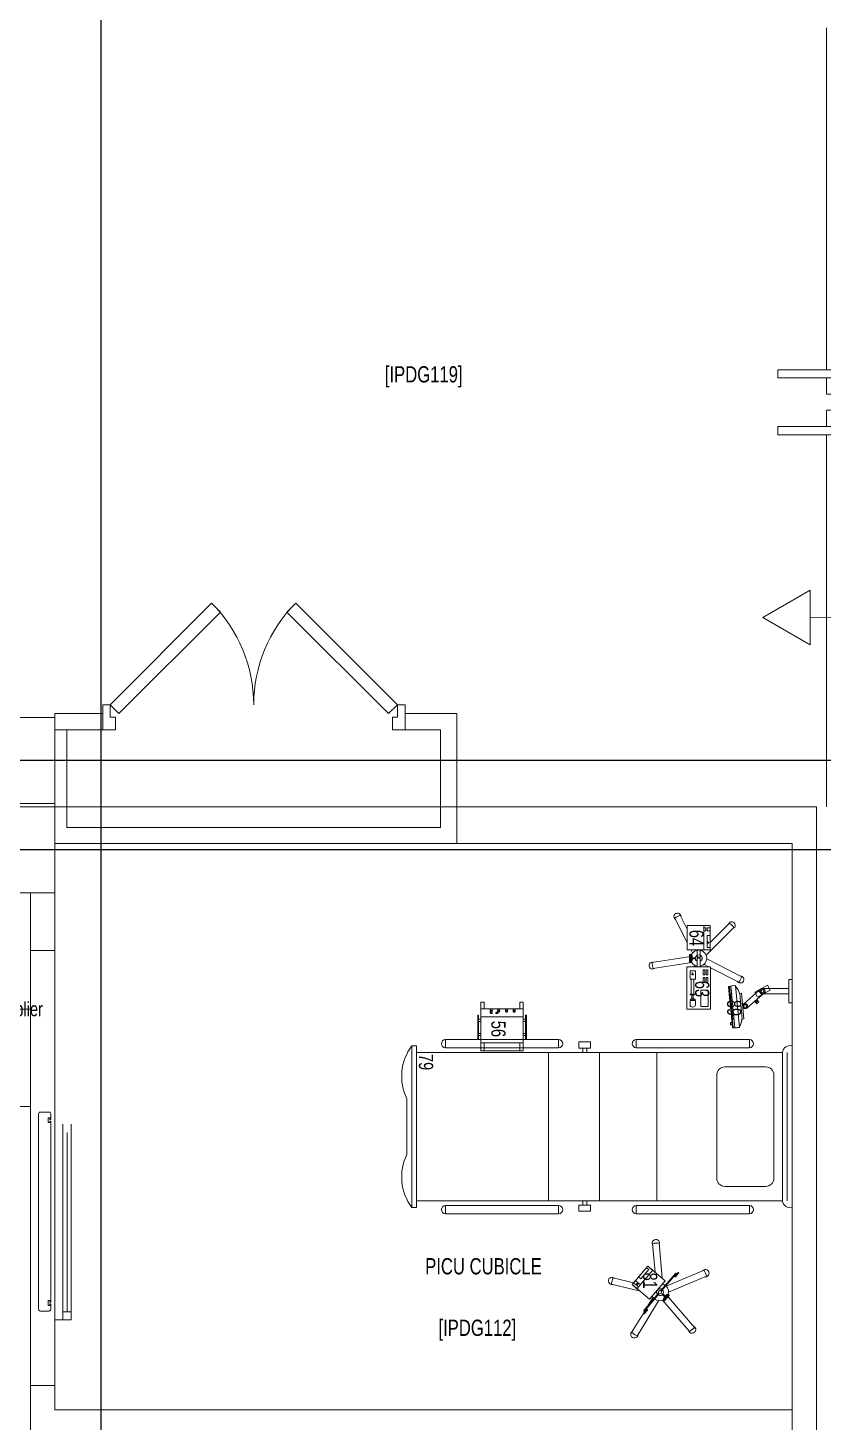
# Model space of a CAD drawing. Header units: metres. Extents: x -18745 to 220762, y -1579758 to -1356048.
# Drawn here: x 107912 to 112808, y -1400610 to -1392028 of the extents above; entities that cross this region are included whole.
import ezdxf
from ezdxf import colors
from ezdxf.entities.mleader import LeaderData, LeaderLine
from ezdxf.math import Vec2, Vec3

# ---------------------------------------------------------------- set-up
doc = ezdxf.new("R2010")
doc.units = ezdxf.units.M
doc.linetypes.add('DASHED2', pattern=[0.375, 0.25, -0.125])
doc.layers.get('0').update_dxf_attribs({"lineweight": 0})
for name, color, linetype, lineweight in [('A-100 - Copy$0$01-Ground Floor$0$RE.A-opening-wood-door', 8, 'Continuous', 0), ('A-100 - Copy$0$72_EGR_BASE_PRIMITIVE', 8, 'Continuous', 0), ('A-100 - Copy$0$72_EGR_BASE_TEXT', 8, 'Continuous', 0), ('A-100 - Copy$0$Aluminum', 8, 'Continuous', 0), ('A-100 - Copy$0$Medical Equipment and Furniture', 8, 'Continuous', 0), ('A-100 - Copy$0$Medical Equipment and Furniture1', 8, 'Continuous', 5), ('A-100 - Copy$0$Medical Equipment and Furniture2', 8, 'Continuous', 13), ('A-100 - Copy$0$Proj', 8, 'Continuous', 0), ('A-100 - Copy$0$Structure', 8, 'Continuous', 9), ('A-100 - Copy$0$Walls', 8, 'Continuous', 0), ('A-100 - Copy$0$Wooden Joinery', 8, 'Continuous', 0), ('E-GRND', 94, 'DASHED2', 40)]:
    doc.layers.add(name, color=color, linetype=linetype, lineweight=lineweight)
doc.layers.add('A-100 - Copy$0$axes', color=8, linetype='Continuous')
doc.styles.add('A-100 - Copy$0$list_ghTextstyle', font='romans.shx', dxfattribs={"height": 0.25})
doc.styles.add('A-100 - Copy$0$X3G_ENTITY_257CFD', font='swisscl.ttf', dxfattribs={"height": 200})
doc.styles.add('A-100 - Copy$0$X3G_ENTITY_2587EA', font='swisscl.ttf', dxfattribs={"height": 200})
doc.styles.add('ROMANS', font='romans.shx', dxfattribs={"width": 0.85})

# ---------------------------------------------------------------- blocks, each defined once
blk = doc.blocks.new('A-100 - Copy$0$IC.1')
at = {"layer": 'A-100 - Copy$0$Medical Equipment and Furniture1'}
for p, q in [((42.4872, -10.88), (41.4928, -10.88)), ((42.4472, -10.91), (41.5328, -10.91)), ((42.4472, -10.91), (41.5328, -10.91)), ((42.4472, -10.91), (41.5328, -10.91)), ((41.5328, -10.94), (41.5328, -13.1914)), ((42.4472, -10.94), (41.5328, -10.94)), ((42.4472, -13.1914), (42.4472, -10.94)), ((41.6224, -11.0423), (41.6224, -11.2937)), ((42.3077, -10.9923), (41.6724, -10.9923)), ((42.3577, -11.2937), (42.3577, -11.0423)), ((41.4542, -11.1429), (41.4542, -11.8396)), ((41.4542, -11.1429), (41.5042, -11.1429)), ((41.5042, -11.1429), (41.5042, -11.8396)), ((42.4759, -11.1429), (42.5259, -11.1429)), ((42.4759, -11.8396), (42.4759, -11.1429)), ((42.5259, -11.8396), (42.5259, -11.1429)), ((42.3077, -11.3437), (41.6724, -11.3437)), ((41.5328, -11.7137), (42.4472, -11.7137)), ((41.4542, -11.8396), (41.5042, -11.8396)), ((42.4759, -11.8396), (42.5259, -11.8396)), ((41.5328, -12.0657), (42.4472, -12.0657)), ((41.4542, -12.3172), (41.4542, -13.0139)), ((41.4542, -12.3172), (41.5042, -12.3172)), ((41.5042, -12.3172), (41.5042, -13.0139)), ((42.4759, -12.3172), (42.5259, -12.3172)), ((42.4759, -13.0139), (42.4759, -12.3172)), ((42.5259, -13.0139), (42.5259, -12.3172)), ((41.5328, -12.3807), (42.4472, -12.3807)), ((41.4542, -13.0139), (41.5042, -13.0139)), ((42.4759, -13.0139), (42.5259, -13.0139)), ((41.4928, -13.1914), (42.4872, -13.1914)), ((41.4928, -13.2214), (41.4928, -13.1914)), ((42.4872, -13.2214), (42.4872, -13.1914)), ((41.4928, -13.2214), (42.4872, -13.2214)), ((41.8192, -13.2514), (42.1609, -13.2514))]:
    blk.add_line(p, q, dxfattribs=at)
for points in [[(41.4689, -12.1927), (41.4689, -12.1212), (41.5064, -12.1212), (41.5064, -12.1927)], [(41.5064, -12.1674), (41.5064, -12.1434), (41.5328, -12.1434), (41.5328, -12.1674)], [(42.4737, -12.1674), (42.4737, -12.1434), (42.4472, -12.1434), (42.4472, -12.1674)], [(42.5112, -12.1927), (42.5112, -12.1212), (42.4737, -12.1212), (42.4737, -12.1927)]]:
    blk.add_lwpolyline(points, close=True, dxfattribs=at)
for centre, radius, start, end in [((41.539, -10.8926), 0.0478, 164.74006, 262.64007), ((42.4411, -10.8926), 0.0478, 277.35993, 15.25994), ((41.6724, -11.0423), 0.05, 90, 180), ((42.3077, -11.0423), 0.05, 0, 90), ((41.4792, -11.1429), 0.025, 0, 180), ((42.5009, -11.1429), 0.025, 0, 180), ((41.6724, -11.2937), 0.05, 180, 270), ((42.3077, -11.2937), 0.05, 270, 0), ((41.4792, -11.8396), 0.025, 180, 0), ((42.5009, -11.8396), 0.025, 180, 0), ((41.4792, -12.3172), 0.025, 0, 180), ((42.5009, -12.3172), 0.025, 0, 180), ((41.4792, -13.0139), 0.025, 180, 0), ((42.5009, -13.0139), 0.025, 180, 0), ((41.6806, -12.9691), 0.3145, 233.34878, 296.14643), ((42.2995, -12.9691), 0.3145, 243.85357, 306.65122)]:
    blk.add_arc(centre, radius, start, end, dxfattribs=at)
blk = doc.blocks.new('A-100 - Copy$0$Syringe')
at = {"layer": 'A-100 - Copy$0$Medical Equipment and Furniture2'}
for points in [[(42.9739, -11.5277), (42.7139, -11.5277), (42.7139, -11.3827), (42.9739, -11.3827), (42.9739, -11.5277)], [(42.7384, -11.5086), (42.7658, -11.5086), (42.7658, -11.475), (42.7384, -11.475)], [(42.779, -11.4899), (42.779, -11.487), (42.7748, -11.487), (42.7748, -11.5), (42.779, -11.5), (42.779, -11.497)], [(42.8023, -11.4899), (42.779, -11.4899)], [(42.779, -11.497), (42.8023, -11.497)], [(42.8055, -11.4851), (42.8055, -11.48), (42.8023, -11.48), (42.8023, -11.5069), (42.8055, -11.5069), (42.8055, -11.5019)], [(42.8055, -11.5019), (42.8984, -11.5019), (42.8984, -11.4851), (42.8055, -11.4851)], [(42.8055, -11.4899), (42.8055, -11.497)], [(42.8055, -11.497), (42.8055, -11.4899)], [(42.8055, -11.497), (42.8055, -11.4899)]]:
    blk.add_lwpolyline(points, dxfattribs=at)
for points in [[(42.8312, -11.3974), (42.7289, -11.3974), (42.7289, -11.4415), (42.8312, -11.4415)], [(42.9073, -11.3985), (42.8765, -11.3985), (42.8765, -11.4091), (42.9073, -11.4091)], [(42.956, -11.3985), (42.9252, -11.3985), (42.9252, -11.4091), (42.956, -11.4091)], [(42.7748, -11.487), (42.7658, -11.487), (42.7658, -11.4777), (42.7748, -11.4777)], [(42.7748, -11.4967), (42.7658, -11.4967), (42.7658, -11.5059), (42.7748, -11.5059)], [(42.9073, -11.4175), (42.8765, -11.4175), (42.8765, -11.4281), (42.9073, -11.4281)], [(42.9498, -11.475), (42.8984, -11.475), (42.8984, -11.5086), (42.9498, -11.5086)], [(42.956, -11.4175), (42.9252, -11.4175), (42.9252, -11.4281), (42.956, -11.4281)]]:
    blk.add_lwpolyline(points, close=True, dxfattribs=at)
at = {"layer": 'A-100 - Copy$0$Medical Equipment and Furniture2', "extrusion": (0, 0, -1)}
blk.add_ellipse((42.7384, -11.4918), major_axis=(0, 0.0168), ratio=0.733735, start_param=3.141593, end_param=6.283185, dxfattribs=at)
blk = doc.blocks.new('A-100 - Copy$0$Infusion')
at = {"layer": 'A-100 - Copy$0$Medical Equipment and Furniture2'}
for points in [[(43.0793, -11.3852), (43.0793, -11.5252), (43.2293, -11.5252), (43.2293, -11.3852), (43.0793, -11.3852)], [(43.1962, -11.4242), (43.1962, -11.4114), (43.215, -11.4114), (43.215, -11.4242)]]:
    blk.add_lwpolyline(points, dxfattribs=at)
for points in [[(43.0793, -11.3852), (43.0793, -11.4242), (43.2293, -11.4242), (43.2293, -11.3852)], [(43.0927, -11.3852), (43.0927, -11.404), (43.1673, -11.404), (43.1673, -11.3852)], [(43.1962, -11.3852), (43.1962, -11.4027), (43.215, -11.4027), (43.215, -11.3852)]]:
    blk.add_lwpolyline(points, close=True, dxfattribs=at)
blk = doc.blocks.new('A-100 - Copy$0$Infusion Syringe')
at = {"layer": 'A-100 - Copy$0$Medical Equipment and Furniture1'}
for p, q in [((42.9683, -11.3827), (42.8788, -11.2071)), ((43.0225, -11.4053), (42.9127, -11.1899)), ((43.0459, -11.409), (43.2169, -11.238)), ((43.1234, -11.3852), (43.2437, -11.2649)), ((42.9886, -11.4225), (42.9765, -11.3988)), ((43.0006, -11.498), (42.9627, -11.7368)), ((42.9753, -11.4431), (42.9739, -11.4433)), ((42.9838, -11.4812), (42.9765, -11.4824)), ((43.0124, -11.4411), (43.017, -11.4365)), ((43.0234, -11.4354), (43.017, -11.4365)), ((43.0175, -11.473), (43.0233, -11.476)), ((43.0297, -11.4749), (43.0233, -11.476)), ((43.0357, -11.4374), (43.0414, -11.4403)), ((43.0407, -11.4693), (43.0453, -11.4647)), ((43.0444, -11.4461), (43.0414, -11.4403)), ((43.0463, -11.4583), (43.0453, -11.4647)), ((43.0592, -11.4932), (43.0766, -11.502)), ((43.0728, -11.4359), (43.0766, -11.432)), ((43.0791, -11.4595), (43.0793, -11.4596)), ((43.0381, -11.5039), (43.0003, -11.7427)), ((43.1221, -11.5252), (43.2746, -11.6029)), ((43.2058, -11.5252), (43.2919, -11.5691))]:
    blk.add_line(p, q, dxfattribs=at)
for points in [[(43.0266, -11.4455), (43.0266, -11.4649), (42.9739, -11.4649), (42.9739, -11.4455)], [(43.043, -11.4963), (43.043, -11.5009), (43.0102, -11.5009), (43.0102, -11.4963)], [(43.0266, -11.4455), (43.0266, -11.4649), (43.0793, -11.4649), (43.0793, -11.4455)]]:
    blk.add_lwpolyline(points, close=True, dxfattribs=at)
for points in [[(43.0302, -11.4759), (43.0302, -11.4963), (43.0229, -11.4963), (43.0229, -11.4759)], [(43.0046, -11.5009), (43.0485, -11.5009)], [(43.0485, -11.5116), (43.0046, -11.5116)]]:
    blk.add_lwpolyline(points, dxfattribs=at)
for centre, radius, start, end in [((42.8958, -11.1985), 0.0214, 359.73396, 234.26604), ((43.0266, -11.4552), 0.2881, 113.21872, 120.78128), ((43.2303, -11.2515), 0.0214, 287.73396, 162.26604), ((43.0266, -11.4552), 0.2881, 41.21872, 48.78128), ((43.0266, -11.4552), 0.0501, 296.81629, 169.37144), ((43.0266, -11.4552), 0.0501, 190.62856, 243.18371), ((43.0266, -11.4552), 0.021, 6.82759, 152.46157), ((43.0266, -11.4552), 0.021, 207.53843, 353.17241), ((43.0266, -11.4552), 0.00972, 270, 90), ((43.2833, -11.586), 0.0214, 215.73396, 90.26604), ((43.0266, -11.4552), 0.2881, 329.21872, 336.78128), ((42.9815, -11.7398), 0.0214, 143.73396, 18.26604), ((43.0266, -11.4552), 0.2881, 257.21872, 264.78128)]:
    blk.add_arc(centre, radius, start, end, dxfattribs=at)
for centre in [(43.0046, -11.5062), (43.0101, -11.5062), (43.0156, -11.5062), (43.0211, -11.5062), (43.0266, -11.5062), (43.0321, -11.5062), (43.0375, -11.5062), (43.043, -11.5062), (43.0485, -11.5062)]:
    blk.add_ellipse(centre, major_axis=(0, -0.00537), ratio=0.510594, start_param=3.141593, end_param=9.424778, dxfattribs=at)
for name in ['A-100 - Copy$0$Syringe', 'A-100 - Copy$0$Infusion']:
    blk.add_blockref(name, (0, 0), dxfattribs=at)
blk = doc.blocks.new('A-100 - Copy$0$IC.5')
at = {"layer": 'A-100 - Copy$0$Medical Equipment and Furniture2'}
for points in [[(31.601, -27.8325), (31.5106, -27.9394), (31.3961, -27.8425), (31.4865, -27.7356), (31.601, -27.8325)], [(31.4866, -27.7868), (31.4949, -27.777), (31.4805, -27.7649), (31.4723, -27.7746)]]:
    blk.add_lwpolyline(points, dxfattribs=at)
for points in [[(31.601, -27.8325), (31.5758, -27.8623), (31.4613, -27.7654), (31.4865, -27.7356)], [(31.5118, -27.757), (31.5005, -27.7703), (31.4862, -27.7582), (31.4974, -27.7449)], [(31.5908, -27.8238), (31.5786, -27.8382), (31.5217, -27.79), (31.5338, -27.7757)]]:
    blk.add_lwpolyline(points, close=True, dxfattribs=at)
blk = doc.blocks.new('A-100 - Copy$0$IC.5 on Trolley')
at = {"layer": 'A-100 - Copy$0$Medical Equipment and Furniture1'}
for p, q in [((31.4491, -27.7798), (31.4897, -27.6072)), ((31.4983, -27.7455), (31.5287, -27.6163)), ((31.3877, -27.8988), (31.1701, -27.7668)), ((31.3241, -27.8134), (31.1908, -27.7326)), ((31.3331, -27.8257), (31.3102, -27.8063)), ((31.3299, -27.8295), (31.307, -27.8101)), ((31.4309, -27.9028), (31.3236, -27.812)), ((31.4342, -27.899), (31.3268, -27.8081)), ((31.4084, -27.8646), (31.3558, -27.8327)), ((31.4267, -27.8918), (31.4262, -27.8922)), ((31.4381, -27.887), (31.4445, -27.8865)), ((31.4501, -27.8899), (31.4445, -27.8865)), ((31.5637, -27.8766), (31.7403, -27.8619)), ((31.3897, -27.9237), (31.1969, -28.0898)), ((31.4119, -27.9573), (31.223, -28.1201)), ((31.4203, -27.9024), (31.4217, -27.8961)), ((31.4213, -27.9147), (31.4238, -27.9207)), ((31.4224, -27.8955), (31.4217, -27.8961)), ((31.4293, -27.9241), (31.4238, -27.9207)), ((31.4401, -27.9597), (31.5386, -28.1944)), ((31.4414, -27.9269), (31.4479, -27.9264)), ((31.4453, -27.9149), (31.5526, -28.0058)), ((31.4528, -27.9221), (31.4479, -27.9264)), ((31.4485, -27.9111), (31.5558, -28.002)), ((31.4582, -27.8992), (31.4607, -27.9052)), ((31.4592, -27.9115), (31.4607, -27.9052)), ((31.477, -27.9442), (31.5755, -28.1789)), ((31.49, -27.9229), (31.491, -27.9228)), ((31.5272, -27.9198), (31.7436, -27.9018)), ((31.5343, -28.0025), (31.5572, -28.0219)), ((31.5375, -27.9987), (31.5604, -28.0181))]:
    blk.add_line(p, q, dxfattribs=at)
for points in [[(31.42, -27.9642), (31.3865, -27.9358)], [(31.3935, -27.9276), (31.427, -27.956)], [(31.4291, -27.9251), (31.416, -27.9407), (31.4104, -27.936), (31.4235, -27.9204)]]:
    blk.add_lwpolyline(points, dxfattribs=at)
blk.add_lwpolyline([(31.4257, -27.949), (31.4227, -27.9524), (31.3977, -27.9312), (31.4006, -27.9278)], close=True, dxfattribs=at)
blk.add_circle((31.4397, -27.907), 0.00972, dxfattribs=at)
for centre, radius, start, end in [((31.5092, -27.6118), 0.0225, 319.48845, 194.02054), ((31.4397, -27.907), 0.3033, 72.97321, 80.53577), ((31.1804, -27.7497), 0.0225, 31.48845, 266.02054), ((31.4397, -27.907), 0.3033, 144.97321, 152.53577), ((31.3086, -27.8082), 0.0025, 49.75449, 229.75449), ((31.3216, -27.8134), 0.0025, 269.57621, 49.75449), ((31.3252, -27.8101), 0.0025, 49.75449, 229.75449), ((31.3315, -27.8276), 0.0025, 229.75449, 49.75449), ((31.3343, -27.8243), 0.0025, 49.75449, 187.05013), ((31.4397, -27.907), 0.0527, 116.24338, 202.9382), ((31.4397, -27.907), 0.021, 326.58208, 132.9269), ((31.7419, -27.8818), 0.0225, 247.48845, 122.02054), ((31.4397, -27.907), 0.3033, 0.97321, 8.53577), ((31.4397, -27.907), 0.021, 146.58208, 312.9269), ((31.4397, -27.907), 0.0527, 256.57079, 343.2656), ((31.5359, -28.0006), 0.0025, 49.75449, 229.75449), ((31.5387, -27.9973), 0.0025, 272.45885, 49.75449), ((31.5515, -28.008), 0.0025, 49.75449, 189.93277), ((31.5542, -28.0039), 0.0025, 229.75449, 49.75449), ((31.5588, -28.02), 0.0025, 229.75449, 49.75449), ((31.21, -28.1049), 0.0225, 103.48845, 338.02054), ((31.4397, -27.907), 0.3033, 216.97321, 224.53577), ((31.557, -28.1866), 0.0225, 175.48845, 50.02054), ((31.4397, -27.907), 0.3033, 288.97321, 296.53577)]:
    blk.add_arc(centre, radius, start, end, dxfattribs=at)
for centre in [(31.39, -27.9317), (31.3942, -27.9353), (31.3984, -27.9388), (31.4026, -27.9424), (31.4067, -27.9459), (31.4109, -27.9495), (31.4151, -27.953), (31.4193, -27.9566), (31.4235, -27.9601)]:
    blk.add_ellipse(centre, major_axis=(0.00347, 0.0041), ratio=0.510594, dxfattribs=at)
blk.add_blockref('A-100 - Copy$0$IC.5', (0, 0), dxfattribs=at)
blk = doc.blocks.new('A-100 - Copy$0$ME17423-P')
at = {"layer": 'A-100 - Copy$0$Medical Equipment and Furniture1'}
for p, q in [((0.26, 0), (0, 0)), ((0, 0), (0, -0.3)), ((0.02, 0), (0.02, -0.05)), ((0.24, 0), (0.24, -0.05)), ((0.26, 0), (0.26, -0.3)), ((-0.02, -0.07), (-0.02, -0.22)), ((-0.02, -0.07), (-0.015, -0.07)), ((-0.015, -0.07), (-0.015, -0.22)), ((0.26, -0.05), (0, -0.05)), ((0.24, -0.02), (0.02, -0.02)), ((0.275, -0.07), (0.275, -0.22)), ((0.28, -0.07), (0.275, -0.07)), ((0.28, -0.07), (0.28, -0.22)), ((-0.015, -0.095), (0, -0.095)), ((-0.015, -0.1075), (0, -0.1075)), ((0.275, -0.095), (0.26, -0.095)), ((0.275, -0.1075), (0.26, -0.1075)), ((-0.02, -0.22), (-0.015, -0.22)), ((-0.015, -0.1825), (0, -0.1825)), ((-0.015, -0.195), (0, -0.195)), ((0.26, -0.21), (0, -0.21)), ((0.275, -0.1825), (0.26, -0.1825)), ((0.275, -0.195), (0.26, -0.195)), ((0.28, -0.22), (0.275, -0.22)), ((0.26, -0.26), (0, -0.26)), ((0.02, -0.3), (0, -0.3)), ((0.02, -0.26), (0.02, -0.3)), ((0.24, -0.26), (0.24, -0.3)), ((0.26, -0.3), (0.24, -0.3))]:
    blk.add_line(p, q, dxfattribs=at)
for points in [[(0.0623, -0.2435, -0.14448), (0.0618, -0.2451, -0.107176), (0.0603, -0.2466, -0.077753), (0.0582, -0.2475, -0.064938), (0.0555, -0.2479, -0.064938), (0.0528, -0.2475, -0.077753), (0.0508, -0.2466, -0.107176), (0.0492, -0.2451, -0.14448), (0.0488, -0.2435, -0.14448), (0.0492, -0.242, -0.107176), (0.0508, -0.2405, -0.077753), (0.0528, -0.2396, -0.064938), (0.0555, -0.2392, -0.064938), (0.0582, -0.2396, -0.077753), (0.0603, -0.2405, -0.107176), (0.0618, -0.242, -0.14448)], [(0.0623, -0.2529, -0.14448), (0.0618, -0.2544, -0.107176), (0.0603, -0.2559, -0.077753), (0.0582, -0.2568, -0.064938), (0.0555, -0.2572, -0.064938), (0.0528, -0.2568, -0.077753), (0.0508, -0.2559, -0.107176), (0.0492, -0.2544, -0.14448), (0.0488, -0.2529, -0.14448), (0.0492, -0.2513, -0.107176), (0.0508, -0.2498, -0.077753), (0.0528, -0.2489, -0.064938), (0.0555, -0.2485, -0.064938), (0.0582, -0.2489, -0.077753), (0.0603, -0.2498, -0.107176), (0.0618, -0.2513, -0.14448)]]:
    blk.add_lwpolyline(points, format="xyb", close=True, dxfattribs=at)
for centre, radius, start, end in [((0.0991, -0.2435), 0.00284, 147.11529, 180), ((0.0991, -0.2435), 0.00284, 180, 212.88471), ((0.0991, -0.2529), 0.00284, 147.11529, 180), ((0.0991, -0.2529), 0.00284, 180, 212.88471), ((0.101, -0.2447), 0.00507, 122.64571, 147.11529), ((0.101, -0.2423), 0.00507, 212.88471, 237.35429), ((0.101, -0.2541), 0.00507, 122.64571, 147.11529), ((0.101, -0.2517), 0.00507, 212.88471, 237.35429), ((0.1022, -0.2467), 0.00735, 104.86185, 122.64571), ((0.1022, -0.2404), 0.00735, 237.35429, 255.13815), ((0.1022, -0.256), 0.00735, 104.86185, 122.64571), ((0.1022, -0.2497), 0.00735, 237.35429, 255.13815), ((0.103, -0.2497), 0.0105, 90, 104.86185), ((0.103, -0.2374), 0.0105, 255.13815, 270), ((0.103, -0.259), 0.0105, 90, 104.86185), ((0.103, -0.2467), 0.0105, 255.13815, 270), ((0.103, -0.2497), 0.0105, 75.13815, 90), ((0.103, -0.2374), 0.0105, 270, 284.86185), ((0.103, -0.259), 0.0105, 75.13815, 90), ((0.103, -0.2467), 0.0105, 270, 284.86185), ((0.1039, -0.2467), 0.00735, 57.35429, 75.13815), ((0.1039, -0.2404), 0.00735, 284.86185, 302.64571), ((0.1039, -0.256), 0.00735, 57.35429, 75.13815), ((0.1039, -0.2497), 0.00735, 284.86185, 302.64571), ((0.1051, -0.2447), 0.00507, 32.88471, 57.35429), ((0.1051, -0.2423), 0.00507, 302.64571, 327.11529), ((0.1051, -0.2541), 0.00507, 32.88471, 57.35429), ((0.1051, -0.2517), 0.00507, 302.64571, 327.11529), ((0.107, -0.2435), 0.00284, 0, 32.88471), ((0.107, -0.2435), 0.00284, 327.11529, 360), ((0.107, -0.2529), 0.00284, 0, 32.88471), ((0.107, -0.2529), 0.00284, 327.11529, 360), ((0.1475, -0.2435), 0.00284, 147.11529, 180), ((0.1475, -0.2435), 0.00284, 180, 212.88471), ((0.1475, -0.2529), 0.00284, 147.11529, 180), ((0.1475, -0.2529), 0.00284, 180, 212.88471), ((0.1494, -0.2447), 0.00507, 122.64571, 147.11529), ((0.1494, -0.2423), 0.00507, 212.88471, 237.35429), ((0.1494, -0.2541), 0.00507, 122.64571, 147.11529), ((0.1494, -0.2517), 0.00507, 212.88471, 237.35429), ((0.1506, -0.2467), 0.00735, 104.86185, 122.64571), ((0.1506, -0.2404), 0.00735, 237.35429, 255.13815), ((0.1506, -0.256), 0.00735, 104.86185, 122.64571), ((0.1506, -0.2497), 0.00735, 237.35429, 255.13815), ((0.1514, -0.2497), 0.0105, 90, 104.86185), ((0.1514, -0.2374), 0.0105, 255.13815, 270), ((0.1514, -0.259), 0.0105, 90, 104.86185), ((0.1514, -0.2467), 0.0105, 255.13815, 270), ((0.1514, -0.2497), 0.0105, 75.13815, 90), ((0.1514, -0.2374), 0.0105, 270, 284.86185), ((0.1514, -0.259), 0.0105, 75.13815, 90), ((0.1514, -0.2467), 0.0105, 270, 284.86185), ((0.1522, -0.2467), 0.00735, 57.35429, 75.13815), ((0.1522, -0.2404), 0.00735, 284.86185, 302.64571), ((0.1522, -0.256), 0.00735, 57.35429, 75.13815), ((0.1522, -0.2497), 0.00735, 284.86185, 302.64571), ((0.1585, -0.2342), 0.00284, 147.11529, 180), ((0.1585, -0.2342), 0.00284, 180, 212.88471), ((0.1604, -0.2354), 0.00507, 122.64571, 147.11529), ((0.1604, -0.233), 0.00507, 212.88471, 237.35429), ((0.1534, -0.2447), 0.00507, 32.88471, 57.35429), ((0.1534, -0.2423), 0.00507, 302.64571, 327.11529), ((0.1534, -0.2541), 0.00507, 32.88471, 57.35429), ((0.1534, -0.2517), 0.00507, 302.64571, 327.11529), ((0.1616, -0.2373), 0.00735, 104.86185, 122.64571), ((0.1616, -0.2311), 0.00735, 237.35429, 255.13815), ((0.1553, -0.2435), 0.00284, 0, 32.88471), ((0.1553, -0.2435), 0.00284, 327.11529, 360), ((0.1553, -0.2529), 0.00284, 0, 32.88471), ((0.1553, -0.2529), 0.00284, 327.11529, 360), ((0.1624, -0.2404), 0.0105, 90, 104.86185), ((0.1624, -0.228), 0.0105, 255.13815, 270), ((0.1624, -0.2404), 0.0105, 75.13815, 90), ((0.1624, -0.228), 0.0105, 270, 284.86185), ((0.1632, -0.2373), 0.00735, 57.35429, 75.13815), ((0.1632, -0.2311), 0.00735, 284.86185, 302.64571), ((0.1645, -0.2354), 0.00507, 32.88471, 57.35429), ((0.1645, -0.233), 0.00507, 302.64571, 327.11529), ((0.1663, -0.2342), 0.00284, 0, 32.88471), ((0.1663, -0.2342), 0.00284, 327.11529, 0), ((0.1927, -0.2342), 0.00284, 147.11529, 180), ((0.1927, -0.2342), 0.00284, 180, 212.88471), ((0.1927, -0.2435), 0.00284, 147.11529, 180), ((0.1927, -0.2435), 0.00284, 180, 212.88471), ((0.1927, -0.2529), 0.00284, 147.11529, 180), ((0.1927, -0.2529), 0.00284, 180, 212.88471), ((0.1945, -0.2354), 0.00507, 122.64571, 147.11529), ((0.1945, -0.233), 0.00507, 212.88471, 237.35429), ((0.1945, -0.2447), 0.00507, 122.64571, 147.11529), ((0.1945, -0.2423), 0.00507, 212.88471, 237.35429), ((0.1945, -0.2541), 0.00507, 122.64571, 147.11529), ((0.1945, -0.2517), 0.00507, 212.88471, 237.35429), ((0.1958, -0.2373), 0.00735, 104.86185, 122.64571), ((0.1958, -0.2311), 0.00735, 237.35429, 255.13815), ((0.1958, -0.2467), 0.00735, 104.86185, 122.64571), ((0.1958, -0.2404), 0.00735, 237.35429, 255.13815), ((0.1958, -0.256), 0.00735, 104.86185, 122.64571), ((0.1958, -0.2497), 0.00735, 237.35429, 255.13815), ((0.1966, -0.2404), 0.0105, 90, 104.86185), ((0.1966, -0.228), 0.0105, 255.13815, 270), ((0.1966, -0.2497), 0.0105, 90, 104.86185), ((0.1966, -0.2374), 0.0105, 255.13815, 270), ((0.1966, -0.259), 0.0105, 90, 104.86185), ((0.1966, -0.2467), 0.0105, 255.13815, 270), ((0.1966, -0.2404), 0.0105, 75.13815, 90), ((0.1966, -0.228), 0.0105, 270, 284.86185), ((0.1966, -0.2497), 0.0105, 75.13815, 90), ((0.1966, -0.2374), 0.0105, 270, 284.86185), ((0.1966, -0.259), 0.0105, 75.13815, 90), ((0.1966, -0.2467), 0.0105, 270, 284.86185), ((0.1974, -0.2373), 0.00735, 57.35429, 75.13815), ((0.1974, -0.2311), 0.00735, 284.86185, 302.64571), ((0.1974, -0.2467), 0.00735, 57.35429, 75.13815), ((0.1974, -0.2404), 0.00735, 284.86185, 302.64571), ((0.1974, -0.256), 0.00735, 57.35429, 75.13815), ((0.1974, -0.2497), 0.00735, 284.86185, 302.64571), ((0.1986, -0.2354), 0.00507, 32.88471, 57.35429), ((0.1986, -0.233), 0.00507, 302.64571, 327.11529), ((0.1986, -0.2447), 0.00507, 32.88471, 57.35429), ((0.1986, -0.2423), 0.00507, 302.64571, 327.11529), ((0.1986, -0.2541), 0.00507, 32.88471, 57.35429), ((0.1986, -0.2517), 0.00507, 302.64571, 327.11529), ((0.2005, -0.2342), 0.00284, 0, 32.88471), ((0.2005, -0.2342), 0.00284, 327.11529, 360), ((0.2005, -0.2435), 0.00284, 0, 32.88471), ((0.2005, -0.2435), 0.00284, 327.11529, 360), ((0.2005, -0.2529), 0.00284, 0, 32.88471), ((0.2005, -0.2529), 0.00284, 327.11529, 360)]:
    blk.add_arc(centre, radius, start, end, dxfattribs=at)
blk = doc.blocks.new('A-100 - Copy$0$IC.4')
at = {"layer": 'A-100 - Copy$0$Medical Equipment and Furniture1'}
for p, q in [((31.2175, -28.0475), (31.214, -28.0706)), ((31.2152, -28.0625), (31.4716, -28.0865)), ((31.2152, -28.0625), (31.2652, -28.0672)), ((31.2167, -28.0528), (31.4722, -28.0766)), ((31.2175, -28.0475), (31.266, -28.052)), ((31.2653, -28.0595), (31.266, -28.0521)), ((31.2653, -28.0595), (31.266, -28.0521)), ((31.2653, -28.0595), (31.4231, -28.0741)), ((31.266, -28.0521), (31.4238, -28.0667)), ((31.2125, -28.0897), (31.2131, -28.0787)), ((31.2125, -28.0897), (31.2131, -28.0787)), ((31.4683, -28.1146), (31.2135, -28.0909)), ((31.2174, -28.0912), (31.2135, -28.0909)), ((31.3256, -28.1392), (31.2451, -28.2325)), ((31.2591, -28.1266), (31.2601, -28.1153)), ((31.2591, -28.1266), (31.2601, -28.1154)), ((31.4169, -28.1412), (31.2591, -28.1266)), ((31.4169, -28.1412), (31.2591, -28.1266)), ((31.3924, -28.1291), (31.2853, -28.1192)), ((31.4179, -28.13), (31.4169, -28.1412)), ((31.4179, -28.13), (31.4169, -28.1412)), ((31.4238, -28.0667), (31.4231, -28.0741)), ((31.4238, -28.0667), (31.4233, -28.0721)), ((31.4238, -28.0667), (31.4724, -28.0712)), ((31.4683, -28.1146), (31.4643, -28.1143)), ((31.4709, -28.1027), (31.4695, -28.1137)), ((31.4709, -28.1027), (31.4695, -28.1137)), ((31.4724, -28.0712), (31.4715, -28.0946)), ((31.2095, -28.2871), (31.2519, -28.209)), ((31.2451, -28.2325), (31.2297, -28.2503)), ((31.2826, -28.2257), (31.2401, -28.3037)), ((31.2451, -28.2325), (31.2698, -28.2538)), ((31.2519, -28.209), (31.2826, -28.2257)), ((31.2698, -28.2538), (31.3503, -28.1605)), ((31.2985, -28.2206), (31.3144, -28.2343)), ((31.3049, -28.2217), (31.3107, -28.2149)), ((31.3166, -28.2318), (31.3049, -28.2217)), ((31.3087, -28.2087), (31.3246, -28.2225)), ((31.3224, -28.225), (31.3107, -28.2149)), ((31.3144, -28.2343), (31.3166, -28.2318)), ((31.3246, -28.2225), (31.3224, -28.225)), ((31.2401, -28.3037), (31.2095, -28.2871)), ((31.2297, -28.2503), (31.2297, -28.4193)), ((31.2623, -28.2624), (31.2698, -28.2538)), ((31.2623, -28.4193), (31.2623, -28.2564)), ((31.2623, -28.3628), (31.2623, -28.3284)), ((31.2297, -28.4193), (31.2623, -28.4193))]:
    blk.add_line(p, q, dxfattribs=at)
for points in [[(31.4384, -28.0681), (31.4536, -28.0695), (31.4545, -28.0605), (31.4392, -28.0591)], [(31.3181, -28.4193), (31.3181, -28.4389), (31.174, -28.4389), (31.174, -28.4193)]]:
    blk.add_lwpolyline(points, close=True, dxfattribs=at)
for centre, radius in [((31.338, -28.1499), 0.0146), ((31.338, -28.1499), 0.00861), ((31.246, -28.2564), 0.0146), ((31.246, -28.2564), 0.00861)]:
    blk.add_circle(centre, radius, dxfattribs=at)
for centre, radius, start, end in [((31.2197, -28.0753), 0.00743, 140.48168, 206.73229), ((31.2197, -28.0753), 0.00743, 140.48168, 206.73229), ((31.2136, -28.0897), 0.00112, 176.66877, 264.66879), ((31.2136, -28.0897), 0.00112, 176.66877, 264.66879), ((31.2885, -28.0151), 0.1042, 226.96619, 268.29174), ((31.2885, -28.0151), 0.1042, 226.96612, 254.21293), ((31.338, -28.1499), 0.0163, 319.18704, 139.18704), ((31.4085, -28.0262), 0.1042, 261.09392, 302.33649), ((31.4085, -28.0262), 0.1042, 275.17127, 302.33649), ((31.4684, -28.1135), 0.00113, 264.64594, 352.35028), ((31.4684, -28.1135), 0.00113, 264.64594, 352.35028), ((31.4648, -28.0982), 0.00761, 323.47742, 27.98418), ((31.4648, -28.0982), 0.00761, 323.47742, 27.98418), ((31.246, -28.2564), 0.0163, 180, 0)]:
    blk.add_arc(centre, radius, start, end, dxfattribs=at)
blk = doc.blocks.new('A-100 - Copy$0$7e807e26-48c6-4c98-bc82-c6b7037a5399')
at = {"layer": 'A-100 - Copy$0$72_EGR_BASE_PRIMITIVE', "extrusion": (6.12324e-17, 1.7331e-17, -1)}
blk.add_lwpolyline([(-545.2306, -174.635), (-549.2746, -174.6246), (-549.2746, -177.1085), (-545.9307, -177.1085), (-549.2746, -177.1085)], dxfattribs=at)
at = {"layer": 'A-100 - Copy$0$72_EGR_BASE_PRIMITIVE', "extrusion": (-6.12323e-17, -4.16357e-15, -1)}
blk.add_lwpolyline([(-545.0306, -175.7598), (-545.0306, -175.8098), (-548.4306, -175.8098)], dxfattribs=at)
at = {"layer": 'A-100 - Copy$0$72_EGR_BASE_PRIMITIVE', "extrusion": (-6.12323e-17, 4.16357e-15, -1)}
blk.add_lwpolyline([(-545.0306, -176.1596), (-545.0306, -176.1096), (-548.4307, -176.1096)], dxfattribs=at)
at = {"layer": 'A-100 - Copy$0$72_EGR_BASE_PRIMITIVE'}
for points in [[(545.3306, -173.8622, 0), (545.3306, -173.469, 0)], [(545.6306, -173.8622, 0), (545.6306, -173.469, 0)], [(545.9306, -173.8622, 0), (545.9306, -173.469, 0)], [(546.2306, -173.8622, 0), (546.2306, -173.469, 0)], [(546.5306, -173.8622, 0), (546.5306, -173.469, 0)], [(546.8306, -173.8622, 0), (546.8306, -173.469, 0)], [(547.1306, -173.8622, 0), (547.1306, -173.469, 0)], [(547.4306, -173.8622, 0), (547.4306, -173.469, 0)], [(547.7306, -173.8622, 0), (547.7306, -173.469, 0)], [(548.0306, -173.8622, 0), (548.0306, -173.469, 0)], [(545.3306, -173.8622, 0), (545.3306, -175.7598, 0)], [(545.6306, -173.8622, 0), (545.6306, -175.7598, 0)], [(545.9306, -173.8622, 0), (545.9306, -175.7598, 0)], [(546.2306, -173.8622, 0), (546.2306, -175.7598, 0)], [(546.5306, -173.8622, 0), (546.5306, -175.7598, 0)], [(546.8306, -173.8622, 0), (546.8306, -175.7598, 0)], [(547.1306, -173.8622, 0), (547.1306, -175.7598, 0)], [(547.4306, -173.8622, 0), (547.4306, -175.7598, 0)], [(547.7306, -173.8622, 0), (547.7306, -175.7598, 0)], [(548.0306, -173.8622, 0), (548.0306, -175.7598, 0)], [(548.4307, -175.8097, 0), (548.4306, -176.1097, 0)], [(548.3306, -175.9098, 0), (545.3306, -175.9098, 0)], [(548.3307, -175.9098, 0), (548.3307, -176.0097, 0)], [(548.3307, -176.0096, 0), (545.3307, -176.0097, 0)], [(545.3307, -178.0572, 0), (545.3307, -176.1596, 0)], [(545.6307, -178.0572, 0), (545.6307, -176.1596, 0)], [(545.9307, -178.0572, 0), (545.9307, -176.1596, 0)], [(546.2307, -178.0572, 0), (546.2307, -176.1596, 0)], [(546.5306, -178.0572, 0), (546.5306, -176.1596, 0)], [(546.8307, -178.0572, 0), (546.8307, -176.1596, 0)], [(547.1307, -178.0572, 0), (547.1307, -176.1596, 0)], [(547.4307, -178.0572, 0), (547.4307, -176.1596, 0)], [(547.7307, -178.0572, 0), (547.7307, -176.1596, 0)], [(548.0306, -178.0572, 0), (548.0306, -176.1596, 0)], [(545.3306, -178.264, 0), (545.3306, -177.8708, 0)], [(545.6306, -178.264, 0), (545.6306, -177.8708, 0)], [(545.9306, -178.264, 0), (545.9306, -177.8708, 0)], [(546.2306, -178.264, 0), (546.2306, -177.8708, 0)], [(546.5306, -178.264, 0), (546.5306, -177.8708, 0)], [(546.8306, -178.264, 0), (546.8306, -177.8708, 0)], [(547.1306, -178.264, 0), (547.1306, -177.8708, 0)], [(547.4306, -178.264, 0), (547.4306, -177.8708, 0)], [(547.7306, -178.264, 0), (547.7306, -177.8708, 0)], [(548.0306, -178.264, 0), (548.0306, -177.8708, 0)]]:
    blk.add_polyline3d(points, dxfattribs=at)
at = {"layer": 'A-100 - Copy$0$Proj'}
for p, q in [((545.0306, -175.7597), (548.4806, -175.7597)), ((545.2856, -175.7597), (548.4806, -175.7597)), ((545.3306, -175.8097), (545.3306, -175.9097)), ((545.6306, -175.8097), (545.6306, -175.9097)), ((545.9306, -175.8097), (545.9306, -175.9097)), ((546.2306, -175.8097), (546.2306, -175.9097)), ((546.5306, -175.8097), (546.5306, -175.9097)), ((546.8306, -175.8097), (546.8306, -175.9097)), ((547.1306, -175.8097), (547.1306, -175.9097)), ((547.4306, -175.8097), (547.4306, -175.9097)), ((547.7306, -175.8097), (547.7306, -175.9097)), ((548.0306, -175.8097), (548.0306, -175.9097)), ((545.3307, -176.1097), (545.3307, -176.0097)), ((545.6307, -176.1097), (545.6307, -176.0097)), ((545.9307, -176.1097), (545.9307, -176.0097)), ((546.2307, -176.1097), (546.2307, -176.0097)), ((546.5307, -176.1097), (546.5307, -176.0097)), ((546.8307, -176.1097), (546.8307, -176.0097)), ((547.1307, -176.1097), (547.1307, -176.0097)), ((547.4307, -176.1097), (547.4307, -176.0097)), ((547.7307, -176.1097), (547.7307, -176.0097)), ((548.0307, -176.1097), (548.0307, -176.0097)), ((545.0307, -176.1597), (548.4807, -176.1597)), ((545.2857, -176.1597), (548.4807, -176.1597))]:
    blk.add_line(p, q, dxfattribs=at)
at = {"layer": 'A-100 - Copy$0$Proj', "elevation": 0}
blk.add_lwpolyline([(544.9392, -174.6347), (545.2306, -174.803), (545.2306, -174.4665)], close=True, dxfattribs=at)
at = {"layer": 'A-100 - Copy$0$Proj'}
blk.add_circle((545.9306, -177.1084), 0.0375, dxfattribs=at)
blk = doc.blocks.new('A-100 - Copy')
at = {"layer": 'A-100 - Copy$0$01-Ground Floor$0$RE.A-opening-wood-door', "linetype": 'ByBlock', "elevation": 0}
blk.add_lwpolyline([(108373.2, -1396193.9), (108373.2, -1396349), (108450.8, -1396349), (108450.8, -1396271.5), (108419.8, -1396271.5), (108419.8, -1396193.9)], close=True, dxfattribs=at)
at = {"layer": 'A-100 - Copy$0$Aluminum'}
for p, q in [((108078.3, -1399981.4, -0.9), (108078.3, -1398776.7, -0.9)), ((108128.3, -1399981.4, -0.9), (108128.3, -1398776.7, -0.9)), ((108153.3, -1399931.4, -0.9), (108153.3, -1398826.7, -0.9)), ((108178.3, -1399981.4, -0.9), (108178.3, -1398776.7, -0.9)), ((108178.3, -1399931.4, -0.9), (108128.3, -1399931.4, -0.9)), ((108078.3, -1399981.4, -0.9), (108178.3, -1399981.4, -0.9))]:
    blk.add_line(p, q, dxfattribs=at)
at = {"layer": 'A-100 - Copy$0$Aluminum', "elevation": 0}
for points in [[(108078.3, -1397352.7), (107928.3, -1397352.7), (107928.3, -1400385.2)], [(107928.3, -1397352.7), (108078.3, -1397352.7), (108078.3, -1400385.2)]]:
    blk.add_lwpolyline(points, dxfattribs=at)
at = {"layer": 'A-100 - Copy$0$axes'}
for p, q in [((108363.3, -1477297.4, 0), (108363.3, -1366691.8, 0)), ((178940.3, -1396537.7, 0), (95643.4, -1396537.7, 0)), ((178940.3, -1397087.7, 0), (95650.8, -1397087.7, 0))]:
    blk.add_line(p, q, dxfattribs=at)
at = {"layer": 'A-100 - Copy$0$Medical Equipment and Furniture', "elevation": -0.9}
blk.add_lwpolyline([(107928.3, -1398668.1), (105050.3, -1398668.1), (105050.3, -1398068.1), (107928.3, -1398068.1)], close=True, dxfattribs=at)
at = {"layer": 'A-100 - Copy$0$Structure', "elevation": -2.4}
blk.add_lwpolyline([(107548.3, -1396802.7), (108078.3, -1396802.7), (108078.3, -1396272.7), (107548.3, -1396272.7), (107548.3, -1396802.7)], dxfattribs=at)
blk.add_lwpolyline([(107548.3, -1397352.7), (108078.3, -1397352.7), (108078.3, -1396822.7), (107548.3, -1396822.7)], close=True, dxfattribs=at)
at = {"layer": 'A-100 - Copy$0$Walls'}
for p, q in [((108078.3, -1397047.7, 0), (108078.3, -1396249, 0)), ((110552.4, -1397047.7, 0), (110552.4, -1396249, 0)), ((108152.4, -1396948.9, 0), (108152.4, -1396350.2, 0)), ((110452.4, -1396948.9, 0), (110452.4, -1396349, 0)), ((108078.3, -1396822.7, -2.4), (112766.9, -1396822.7, 2.4)), ((112766.9, -1396822.7, 2.4), (112766.9, -1404652.7, 2.4)), ((110452.4, -1396948.9, 0), (108152.4, -1396948.9, 0)), ((108078.3, -1397047.7, 0), (112616.9, -1397047.7, 2.4)), ((112616.9, -1397047.7, 2.4), (112616.9, -1404402.7, 2.4)), ((107928.3, -1400385.2, 0), (108078.3, -1400385.2, 0)), ((107928.3, -1400385.2, 0), (107928.3, -1400835.2, 0.3)), ((108078.3, -1400385.2, 0), (108078.3, -1400535.2, 0.1)), ((108078.3, -1400535.2, 0.1), (112616.9, -1400535.2, 3.6))]:
    blk.add_line(p, q, dxfattribs=at)
at = {"layer": 'A-100 - Copy$0$Walls', "elevation": 0}
for points in [[(109043.4, -1395568.5), (108418, -1396193.9), (108472.8, -1396248.7), (109098.2, -1395623.4)], [(109561.5, -1395568.5), (110186.8, -1396193.9), (110132, -1396248.7), (109506.6, -1395623.4)], [(110235.2, -1396193.9), (110235.2, -1396349), (110157.6, -1396349), (110157.6, -1396271.5), (110188.6, -1396271.5), (110188.6, -1396193.9)]]:
    blk.add_lwpolyline(points, close=True, dxfattribs=at)
for points in [[(108078.3, -1396249), (108373.2, -1396249)], [(110235.2, -1396249), (110552.4, -1396249)], [(108078.3, -1396349), (108373.2, -1396349)], [(110235.2, -1396349), (110452.4, -1396349)]]:
    blk.add_lwpolyline(points, dxfattribs=at)
at = {"layer": 'A-100 - Copy$0$Walls'}
for centre, start, end in [((108418, -1396193.9, 0), 0, 44.99843), ((110186.8, -1396193.9, 0), 135.00157, 180)]:
    blk.add_arc(centre, 884.4, start, end, dxfattribs=at)
at = {"layer": 'A-100 - Copy$0$Wooden Joinery', "elevation": -0.9}
blk.add_lwpolyline([(108078.3, -1397706.7), (107928.3, -1397706.7), (107928.3, -1399981.4)], dxfattribs=at)
blk.add_lwpolyline([(108048.3, -1399891.7), (108048.3, -1399881.7), (108053.3, -1399881.7), (108053.3, -1399916.7, -0.414214), (108043.3, -1399926.7), (107988.3, -1399926.7, -0.414214), (107978.3, -1399916.7), (107978.3, -1398711.7, -0.414214), (107988.3, -1398701.7), (108043.3, -1398701.7, -0.414214), (108053.3, -1398711.7), (108053.3, -1398746.7), (108048.3, -1398746.7), (108048.3, -1398736.7), (108038.3, -1398736.7), (108038.3, -1398766.7), (108048.3, -1398766.7), (108048.3, -1398756.7), (108053.3, -1398756.7), (108053.3, -1399871.7), (108048.3, -1399871.7), (108048.3, -1399861.7), (108038.3, -1399861.7), (108038.3, -1399891.7)], format="xyb", close=True, dxfattribs=at)
at = {"xscale": -1000, "yscale": 1000, "zscale": 1000, "rotation": 180}
blk.add_blockref('A-100 - Copy$0$7e807e26-48c6-4c98-bc82-c6b7037a5399', (-432502.4, -1570291.7, 0), dxfattribs=at)
at = {"layer": 'A-100 - Copy$0$Medical Equipment and Furniture'}
for name, p, xscale, yscale, zscale, rotation in [('A-100 - Copy$0$Infusion Syringe', (123496.9, -1440781.5, 3), -1000, 1000, 1000, 270), ('A-100 - Copy$0$IC.4', (84178, -1366711, 3), -1000.000000000003, 1000.000000000003, 1000, 90), ('A-100 - Copy$0$ME17423-P', (110961.3, -1398325.6, 3), 1000.000000000002, 1000.000000000002, 1000.000000000002, 179.9997708608139), ('A-100 - Copy$0$IC.1', (123496.9, -1440781.5, 3), -1000, 1000, 1000, 270), ('A-100 - Copy$0$IC.5 on Trolley', (83896.3, -1431250.3, 3), 1000.000000000003, 1000.000000000003, 1000.000000000003, 90)]:
    blk.add_blockref(name, p, dxfattribs=dict(at, xscale=xscale, yscale=yscale, zscale=zscale, rotation=rotation))
at = {"layer": 'A-100 - Copy$0$72_EGR_BASE_TEXT', "char_height": 100, "attachment_point": 2, "style": 'A-100 - Copy$0$X3G_ENTITY_2587EA'}
for s, insert in [('[IPDG119]', (110349.1, -1394110.4, 2.4)), ('PICU CUBICLE', (110716.9, -1399600.8)), ('[IPDG112]', (110679.1, -1399979.6))]:
    blk.add_mtext(s, dxfattribs=dict(at, insert=insert))
at = {"layer": 'A-100 - Copy$0$Medical Equipment and Furniture', "style": 'A-100 - Copy$0$list_ghTextstyle'}
for p in [(112094.1, -1397649.9, 0.6), (112000.1, -1397843.7, 3)]:
    blk.add_text('x2', height=9, rotation=270, dxfattribs=at).set_placement(p)
at = {"layer": 'A-100 - Copy$0$Medical Equipment and Furniture', "char_height": 87.47, "attachment_point": 8, "rotation": 270, "style": 'A-100 - Copy$0$X3G_ENTITY_257CFD'}
for s, insert in [('64', (111983.6, -1397629.7, 3)), ('63', (112018.4, -1397943.8, 5.4)), ('89', (112215.5, -1398060.9, 5.4)), ('56', (110764.3, -1398189.9, 3)), ('79', (110318.4, -1398394.1, 3)), ('81', (111697.8, -1399739.6, 5.4))]:
    blk.add_mtext(s, dxfattribs=dict(at, insert=insert))
at = {"layer": 'A-100 - Copy$0$Medical Equipment and Furniture', "insert": (106828.4, -1398024, -1.9), "char_height": 87.473, "width": 3260.537, "attachment_point": 2, "style": 'A-100 - Copy$0$X3G_ENTITY_257CFD'}
blk.add_mtext('Requirements of Central Station to be Provided by Supplier', dxfattribs=at)

msp = doc.modelspace()

# ---------------------------------------------------------------- leaders
at = {"layer": 'E-GRND', "linetype": 'ByBlock', "ltscale": 400}
ml = msp.add_multileader_mtext('Standard', dxfattribs=at)
ml.set_content('{\\fArial|b0|i0|c0|p34;\\W0.75;\\C256;LV GROUND BUSBAR}', color=140, style='ROMANS')
ml.set_leader_properties(color=181, lineweight=-1)
ml.build(insert=Vec2(0, 0))
ml.multileader.update_dxf_attribs({"dogleg_length": 319.7, "arrow_head_size": 200})
ctx = ml.context
ctx.base_point, ctx.char_height, ctx.arrow_head_size, ctx.landing_gap_size, ctx.plane_origin, ctx.plane_x_axis, ctx.plane_y_axis = Vec3(103001, -1392406.8, -4.7), 300, 200, 200, Vec3(98641.1, -1386091.5, -4.7), Vec3(1, 0.000063), Vec3(-0.000063, 1)
notes = []
notes.append((ctx, [(1, (1, 1, 0), (102559, -1392406.9, -4.7), (1, 0.000063), 442, [(0, [(101476, -1393431.6, -4.7)], 0, [])])]))
ctx.mtext.insert, ctx.mtext.text_direction, ctx.mtext.rotation, ctx.mtext.width, ctx.mtext.defined_height, ctx.mtext.flow_direction = Vec3(103201, -1392254.3, -4.7), Vec3(1, 0.000063), 0.000063, 5749.077, 1062.8, 5
for ctx, leaders in notes:
    for number, flags, end, landing, length, lines in leaders:
        leader = LeaderData()
        leader.index, (leader.has_last_leader_line, leader.has_dogleg_vector, leader.attachment_direction) = number, flags
        leader.last_leader_point, leader.dogleg_vector, leader.dogleg_length = Vec3(end), Vec3(landing), length
        for number, points, colour, breaks in lines:
            line = LeaderLine()
            line.index, line.vertices, line.color, line.breaks = number, Vec3.list(points), colors.encode_raw_color(colour), breaks
            leader.lines.append(line)
        ctx.leaders.append(leader)

# ---------------------------------------------------------------- next in the draw order: block references
msp.add_blockref('A-100 - Copy', (0, 0))

doc.saveas('drawing.dxf')
